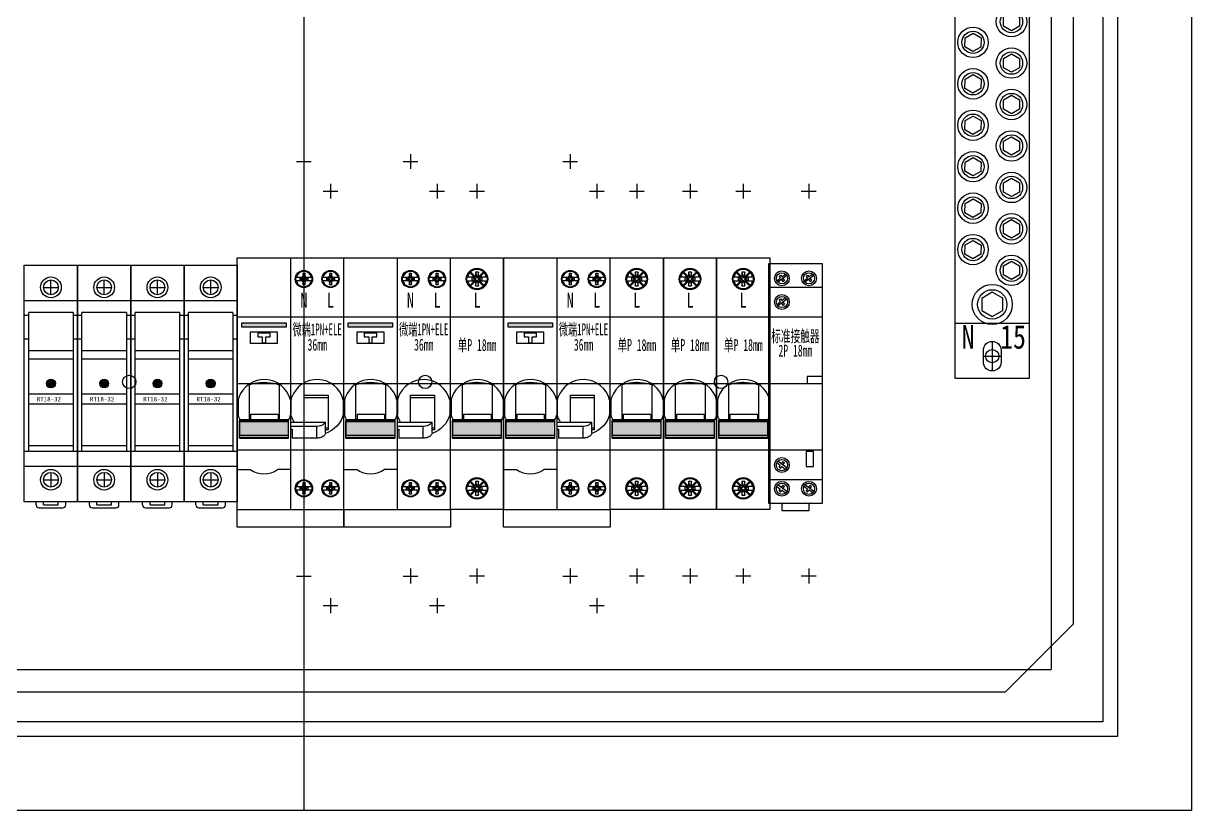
# Model space of a CAD drawing. Extents: x 1003844 to 1004444, y 80794 to 81594.
# Drawn here: x 1004049.5 to 1004444.3, y 80794.4 to 81060.3 of the extents above; entities that cross this region are included whole.
import ezdxf
from ezdxf.enums import TextEntityAlignment as Align

# ---------------------------------------------------------------- set-up
doc = ezdxf.new("R2010")
doc.units = 0
doc.header["$MEASUREMENT"] = 0
doc.linetypes.add('DASH', pattern=[0.35, 0.25, -0.1])
doc.linetypes.add('LYJS-XX', pattern=[0.35, 0.25, -0.1])
for name, color, linetype in [('LY-JS-BJ', 7, 'Continuous'), ('LY-JS-YQJ', 7, 'Continuous'), ('LY-SJ-YQJ', 7, 'Continuous')]:
    doc.layers.add(name, color=color, linetype=linetype)
doc.layers.add('LY-二次控制图', color=7, linetype='Continuous', lineweight=18)
doc.styles.add('-宋体', font='', dxfattribs={"width": 0.8})
doc.styles.add('LY-SJ-元器件', font='', dxfattribs={"width": 0.6, "height": 4})
doc.styles.get('-宋体').set_extended_font_data('SimSun')
doc.styles.get('LY-SJ-元器件').set_extended_font_data('SimSun')

# ---------------------------------------------------------------- blocks, each defined once
blk = doc.blocks.new('A$C7F2E4CF4')
at = {"layer": 'LY-JS-YQJ', "color": 1, "linetype": 'DASH'}
for p, q in [((0, 5), (0, -5)), ((-3, 0), (3, 0))]:
    blk.add_line(p, q, dxfattribs=at)
at = {"layer": 'LY-JS-YQJ', "color": 0, "linetype": 'ByBlock'}
blk.add_lwpolyline([(0, 5), (0, 5, -0.414214), (3, 2), (3, -2, -0.414214), (0, -5), (0, -5, -0.414214), (-3, -2), (-3, 2, -0.414214)], format="xyb", close=True, dxfattribs=at)
blk = doc.blocks.new('15位零排2021')
at = {"layer": 'LY-JS-YQJ', "color": 2, "linetype": 'ByBlock'}
blk.add_lwpolyline([(25, 157), (25, 0), (0, 0), (0, 157)], close=True, dxfattribs=at)
for points in [[(0, 138.5), (25, 138.5)], [(25, 18.5), (0, 18.5)]]:
    blk.add_lwpolyline(points, dxfattribs=at)
at = {"layer": 'LY-JS-YQJ', "color": 3}
for points in [[(12.49, 127.91), (8.94, 129.97), (8.96, 134.07), (12.51, 136.1), (16.06, 134.04), (16.04, 129.94)], [(18.99, 117.38), (16.29, 118.95), (16.3, 122.07), (19.01, 123.62), (21.71, 122.05), (21.7, 118.93)], [(5.99, 110.38), (3.29, 111.95), (3.3, 115.07), (6.01, 116.62), (8.71, 115.05), (8.7, 111.93)], [(18.99, 103.38), (16.29, 104.95), (16.3, 108.07), (19.01, 109.62), (21.71, 108.05), (21.7, 104.93)], [(5.99, 96.38), (3.29, 97.95), (3.3, 101.07), (6.01, 102.62), (8.71, 101.05), (8.7, 97.93)], [(18.99, 89.38), (16.29, 90.95), (16.3, 94.07), (19.01, 95.62), (21.71, 94.05), (21.7, 90.93)], [(5.99, 82.38), (3.29, 83.95), (3.3, 87.07), (6.01, 88.62), (8.71, 87.05), (8.7, 83.93)], [(18.99, 75.38), (16.29, 76.95), (16.3, 80.07), (19.01, 81.62), (21.71, 80.05), (21.7, 76.93)], [(5.99, 68.38), (3.29, 69.95), (3.3, 73.07), (6.01, 74.62), (8.71, 73.05), (8.7, 69.93)], [(18.99, 61.38), (16.29, 62.95), (16.3, 66.07), (19.01, 67.62), (21.71, 66.05), (21.7, 62.93)], [(5.99, 54.38), (3.29, 55.95), (3.3, 59.07), (6.01, 60.62), (8.71, 59.05), (8.7, 55.93)], [(18.99, 47.38), (16.29, 48.95), (16.3, 52.07), (19.01, 53.62), (21.71, 52.05), (21.7, 48.93)], [(5.99, 40.38), (3.29, 41.95), (3.3, 45.07), (6.01, 46.62), (8.71, 45.05), (8.7, 41.93)], [(18.99, 33.38), (16.29, 34.95), (16.3, 38.07), (19.01, 39.62), (21.71, 38.05), (21.7, 34.93)], [(12.49, 29.09), (8.94, 27.03), (8.96, 22.93), (12.51, 20.9), (16.06, 22.96), (16.04, 27.06)]]:
    blk.add_lwpolyline(points, close=True, dxfattribs=at)
for centre, radius in [((12.5, 132.01), 6.76), ((12.5, 132.01), 4.97), ((19, 120.5), 5.14), ((19, 120.5), 3.78), ((6, 113.5), 5.14), ((6, 113.5), 3.78), ((19, 106.5), 5.14), ((19, 106.5), 3.78), ((6, 99.5), 5.14), ((6, 99.5), 3.78), ((19, 92.5), 5.14), ((19, 92.5), 3.78), ((6, 85.5), 5.14), ((6, 85.5), 3.78), ((19, 78.5), 5.14), ((19, 78.5), 3.78), ((6, 71.5), 5.14), ((6, 71.5), 3.78), ((19, 64.5), 5.14), ((19, 64.5), 3.78), ((6, 57.5), 5.14), ((6, 57.5), 3.78), ((19, 50.5), 5.14), ((19, 50.5), 3.78), ((6, 43.5), 5.14), ((6, 43.5), 3.78), ((19, 36.5), 5.14), ((19, 36.5), 3.78), ((12.5, 24.99), 6.76), ((12.5, 24.99), 4.97)]:
    blk.add_circle(centre, radius, dxfattribs=at)
at = {"layer": 'LY-JS-YQJ', "color": 0}
for p in [(12.5, 149.5), (12.5, 7.5)]:
    blk.add_blockref('A$C7F2E4CF4', p, dxfattribs=at)
at = {"layer": 'LY-JS-YQJ', "color": 1, "style": '-宋体', "width": 0.8}
blk.add_text('N', height=8, dxfattribs=at).set_placement((2.16, 10.05))
at = {"layer": 'LY-JS-YQJ', "color": 4, "style": '-宋体', "width": 0.8}
blk.add_text('15', height=8, dxfattribs=at).set_placement((15.18, 10.05))
blk = doc.blocks.new('RT18保险 正视图')
at = {"layer": 'LY-JS-YQJ'}
blk.add_hatch(color=1, dxfattribs=at).paths.add_polyline_path([(1.5, -40, 1), (-1.5, -40, 1)])
for p, q in [((-9, -80), (-9, 0)), ((-9, 0), (9, 0)), ((9, 0), (9, -80)), ((-2.5, -7.51), (2.5, -7.51)), ((0, -10.01), (0, -5.01)), ((9, -12.01), (-9, -12.01)), ((-7.5, -17), (-9, -17)), ((7.5, -16), (-7.5, -16)), ((-7.5, -63), (-7.5, -16)), ((7.5, -16), (7.5, -63)), ((9, -17), (7.5, -17)), ((-7.5, -25), (-9, -25)), ((9, -25), (7.5, -25)), ((7.5, -29), (-7.5, -29)), ((7.5, -31.75), (-7.5, -31.75)), ((-7.5, -43.5), (7.5, -43.5)), ((-7.5, -46.9), (7.5, -46.9)), ((9, -63), (-9, -63)), ((7.5, -61), (-7.5, -61)), ((9, -67.99), (-9, -67.99)), ((0, -69.99), (0, -74.99)), ((-2.5, -72.49), (2.5, -72.49)), ((9, -80), (-9, -80)), ((-5, -81), (-5, -80)), ((-4, -82), (4, -82)), ((-2.5, -81), (-2.5, -80)), ((-2.5, -81), (2.5, -81)), ((2.5, -81), (2.5, -80)), ((5, -81), (5, -80))]:
    blk.add_line(p, q, dxfattribs=at)
for centre, radius in [((0, -7.51), 3.5), ((0, -7.51), 2.5), ((0, -72.49), 3.5), ((0, -72.49), 2.5)]:
    blk.add_circle(centre, radius, dxfattribs=at)
at = {"layer": 'LY-JS-YQJ', "color": 1}
blk.add_circle((0, -40), 1.5, dxfattribs=at)
at = {"layer": 'LY-JS-YQJ'}
for centre, start, end in [((-4, -81), 180, 270), ((4, -81), 270, 0)]:
    blk.add_arc(centre, 1, start, end, dxfattribs=at)
at = {"layer": 'LY-JS-YQJ', "insert": (-4.8, -44.5), "char_height": 1.5, "width": 12.3, "attachment_point": 1}
blk.add_mtext('RT18-32', dxfattribs=at)
blk = doc.blocks.new('RT18-32X-6A')
at = {"layer": 'LY-JS-YQJ'}
blk.add_blockref('RT18保险 正视图', (9, 80), dxfattribs=at)
blk = doc.blocks.new('微端1P-18mm-2022.1')
h = blk.add_hatch(color=0)
h.dxf.hatch_style = 1
h.paths.add_polyline_path([(17.3, -17.47), (17.3, -12.97), (0.7, -12.97), (0.7, -17.47)])
at = {"color": 1}
for p, q in [((9, 67.5), (9, 62.5)), ((6.5, 65), (11.5, 65)), ((0, 0), (18, 0)), ((9, -62.5), (9, -67.5)), ((6.5, -65), (11.5, -65))]:
    blk.add_line(p, q, dxfattribs=at)
at = {"color": 0}
for p, q in [((0, -42.5), (0, 42.5)), ((0, 42.5), (18, 42.5)), ((18, 42.5), (18, -42.5)), ((0, 22.5), (18, 22.5)), ((18, -22.5), (0, -22.5)), ((18, -42.5), (0, -42.5))]:
    blk.add_line(p, q, dxfattribs=at)
at = {"color": 0, "linetype": 'Continuous', "lineweight": 25}
for p, q in [((7.95, 35.91), (5.59, 35.91)), ((6.7, 37.82), (6.49, 37.61)), ((6.49, 37.61), (6.6, 37.5)), ((6.6, 37.5), (8.15, 35.95)), ((6.81, 37.71), (6.7, 37.82)), ((8.39, 36.13), (6.81, 37.71)), ((7.25, 35.91), (7.25, 34.71)), ((7.25, 35.91), (8, 35.46)), ((8.5, 37.66), (8.85, 36.31)), ((8.5, 37.66), (8.5, 36.46)), ((9.5, 37.66), (8.5, 37.66)), ((8.5, 36.46), (8.85, 35.96)), ((9.15, 36.31), (8.85, 36.31)), ((8.85, 36.31), (8.85, 35.96)), ((9.5, 37.66), (9.15, 36.31)), ((9.5, 36.46), (9.15, 35.96)), ((9.15, 35.96), (9.15, 36.31)), ((9.5, 36.46), (9.5, 37.66)), ((11.19, 37.71), (9.61, 36.13)), ((9.85, 35.95), (11.4, 37.5)), ((10.75, 35.91), (10, 35.46)), ((12.42, 35.91), (10.05, 35.91)), ((10.75, 34.71), (10.75, 35.91)), ((11.3, 37.82), (11.19, 37.71)), ((11.51, 37.61), (11.3, 37.82)), ((11.4, 37.5), (11.51, 37.61)), ((5.58, 34.71), (7.95, 34.71)), ((6.6, 33.12), (6.49, 33.01)), ((6.49, 33.01), (6.7, 32.8)), ((8.15, 34.67), (6.6, 33.12)), ((6.7, 32.8), (6.81, 32.91)), ((6.81, 32.91), (8.39, 34.49)), ((7.25, 34.71), (8, 35.16)), ((8, 35.46), (8, 35.16)), ((8.25, 35.46), (8, 35.46)), ((8, 35.16), (8.25, 35.16)), ((8.5, 34.16), (8.85, 34.65)), ((8.5, 32.96), (8.85, 34.31)), ((8.5, 34.16), (8.5, 32.96)), ((8.5, 32.96), (9.5, 32.96)), ((8.85, 34.65), (8.85, 34.31)), ((8.85, 34.31), (9.15, 34.31)), ((9, 31.81), (9, 32.06)), ((9.15, 34.31), (9.15, 34.66)), ((9.5, 34.16), (9.15, 34.66)), ((9.15, 34.31), (9.5, 32.96)), ((9.5, 32.96), (9.5, 34.16)), ((9.61, 34.49), (11.19, 32.91)), ((10, 35.46), (9.75, 35.46)), ((9.75, 35.16), (10, 35.16)), ((11.4, 33.12), (9.85, 34.67)), ((10, 35.16), (10, 35.46)), ((10.75, 34.71), (10, 35.16)), ((10.05, 34.71), (12.41, 34.71)), ((11.19, 32.91), (11.3, 32.8)), ((11.3, 32.8), (11.51, 33.01)), ((11.51, 33.01), (11.4, 33.12)), ((4.1, -12.22), (4.1, -0.35)), ((14.1, -0.35), (14.1, -12.22)), ((0.25, -5.47), (0.25, -10.49)), ((17.95, -5.47), (17.95, -10.49)), ((4.45, -10.38), (13.75, -10.38)), ((4.45, -10.38), (4.45, -12.22)), ((13.75, -10.38), (13.75, -12.22)), ((0.7, -12.22), (0.7, -12.44)), ((17.3, -12.22), (0.7, -12.22)), ((17.3, -12.44), (0.7, -12.44)), ((0.7, -18.44), (0.7, -12.44)), ((17.3, -12.97), (0.7, -12.97)), ((0.7, -12.97), (0.7, -17.47)), ((17.3, -12.44), (17.3, -12.22)), ((17.3, -18.44), (17.3, -12.44)), ((17.3, -17.47), (17.3, -12.97)), ((0.7, -17.47), (17.3, -17.47)), ((0.7, -18.13), (17.3, -18.13)), ((0.7, -18.44), (17.3, -18.44)), ((7.95, -34.8), (5.59, -34.8)), ((6.7, -32.89), (6.49, -33.1)), ((6.49, -33.1), (6.6, -33.21)), ((6.6, -33.21), (8.15, -34.76)), ((6.81, -33), (6.7, -32.89)), ((8.39, -34.58), (6.81, -33)), ((7.25, -34.8), (7.25, -36)), ((7.25, -34.8), (8, -35.25)), ((8, -35.25), (8, -35.55)), ((8.25, -35.25), (8, -35.25)), ((8.5, -33.05), (8.85, -34.4)), ((8.5, -33.05), (8.5, -34.25)), ((9.5, -33.05), (8.5, -33.05)), ((8.5, -34.25), (8.85, -34.75)), ((9.15, -34.4), (8.85, -34.4)), ((8.85, -34.4), (8.85, -34.75)), ((9.5, -33.05), (9.15, -34.4)), ((9.5, -34.25), (9.15, -34.75)), ((9.15, -34.75), (9.15, -34.4)), ((9.5, -34.25), (9.5, -33.05)), ((11.19, -33), (9.61, -34.58)), ((10, -35.25), (9.75, -35.25)), ((9.85, -34.76), (11.4, -33.21)), ((10.75, -34.8), (10, -35.25)), ((10, -35.55), (10, -35.25)), ((12.42, -34.8), (10.05, -34.8)), ((10.75, -36), (10.75, -34.8)), ((11.3, -32.89), (11.19, -33)), ((11.51, -33.1), (11.3, -32.89)), ((11.4, -33.21), (11.51, -33.1)), ((5.58, -36), (7.95, -36)), ((6.6, -37.59), (6.49, -37.7)), ((6.49, -37.7), (6.7, -37.91)), ((8.15, -36.04), (6.6, -37.59)), ((6.7, -37.91), (6.81, -37.8)), ((6.81, -37.8), (8.39, -36.22)), ((7.25, -36), (8, -35.55)), ((8, -35.55), (8.25, -35.55)), ((8.5, -36.55), (8.85, -36.05)), ((8.5, -37.75), (8.85, -36.4)), ((8.5, -36.55), (8.5, -37.75)), ((8.5, -37.75), (9.5, -37.75)), ((8.85, -36.05), (8.85, -36.4)), ((8.85, -36.4), (9.15, -36.4)), ((9, -38.9), (9, -38.65)), ((9.15, -36.4), (9.15, -36.05)), ((9.5, -36.55), (9.15, -36.05)), ((9.15, -36.4), (9.5, -37.75)), ((9.5, -37.75), (9.5, -36.55)), ((9.61, -36.22), (11.19, -37.8)), ((9.75, -35.55), (10, -35.55)), ((11.4, -37.59), (9.85, -36.04)), ((10.75, -36), (10, -35.55)), ((10.05, -36), (12.41, -36)), ((11.19, -37.8), (11.3, -37.91)), ((11.3, -37.91), (11.51, -37.7)), ((11.51, -37.7), (11.4, -37.59))]:
    blk.add_line(p, q, dxfattribs=at)
for points in [[(8.85, 35.96, -0.008657), (8.83, 35.88, -0.023793), (8.8, 35.81, -0.091571), (8.7, 35.65, -0.078411), (8.54, 35.53, -0.073505), (8.41, 35.48, -0.017685), (8.36, 35.47, -0.010456), (8.3, 35.46, -0.005778), (8.25, 35.46)], [(9.75, 35.46, -0.008656), (9.67, 35.47, -0.023792), (9.59, 35.48, -0.085963), (9.43, 35.54, -0.089526), (9.26, 35.69, -0.067272), (9.2, 35.81, -0.017683), (9.18, 35.86, -0.010455), (9.16, 35.91, -0.005777), (9.15, 35.96)], [(8.25, 35.16, -0.00869), (8.33, 35.15, -0.023887), (8.41, 35.14, -0.086312), (8.57, 35.07, -0.089889), (8.74, 34.92, -0.067544), (8.8, 34.81, -0.017754), (8.82, 34.76, -0.010496), (8.84, 34.71, -0.005799), (8.85, 34.65)], [(9.15, 34.66, -0.008657), (9.17, 34.74, -0.023793), (9.2, 34.81, -0.091571), (9.3, 34.96, -0.078412), (9.46, 35.09, -0.073501), (9.59, 35.14, -0.017684), (9.64, 35.15, -0.010456), (9.7, 35.15, -0.005777), (9.75, 35.16)], [(17.95, -5.47, 0.325898), (9.48, 1.36, 0.327549), (0.48, -4.75, 0.019903), (0.25, -5.47)], [(4.1, -0.35, -0.057791), (7.63, 0.35, -0.021426), (9.1, 0.42)], [(9.1, 0.42, -0.062866), (13.22, -0.09, -0.011925), (13.81, -0.26, -0.00278), (14.1, -0.35)], [(0.95, -12.22, -0.004985), (0.8, -11.97, -0.030991), (0.56, -11.44, -0.01067), (0.46, -11.16, -0.005787), (0.39, -10.94, -0.003458), (0.32, -10.72, -0.001919), (0.25, -10.49)], [(17.95, -10.49, -0.002854), (17.85, -10.83, -0.004585), (17.78, -11.05, -0.019111), (17.6, -11.55, -0.037551), (17.32, -12.12, -0.002555), (17.26, -12.22)], [(8.85, -34.75, -0.008657), (8.83, -34.83, -0.023793), (8.8, -34.9, -0.091571), (8.7, -35.05, -0.078411), (8.54, -35.18, -0.073505), (8.41, -35.23, -0.017685), (8.36, -35.24, -0.010456), (8.3, -35.24, -0.005778), (8.25, -35.25)], [(9.75, -35.25, -0.008656), (9.67, -35.24, -0.023792), (9.59, -35.23, -0.085963), (9.43, -35.16, -0.089526), (9.26, -35.01, -0.067272), (9.2, -34.9, -0.017683), (9.18, -34.85, -0.010455), (9.16, -34.8, -0.005777), (9.15, -34.75)], [(8.25, -35.55, -0.00869), (8.33, -35.56, -0.023887), (8.41, -35.57, -0.086312), (8.57, -35.63, -0.089889), (8.74, -35.79, -0.067544), (8.8, -35.9, -0.017754), (8.82, -35.95, -0.010496), (8.84, -36, -0.005799), (8.85, -36.05)], [(9.15, -36.05, -0.008657), (9.17, -35.97, -0.023793), (9.2, -35.9, -0.091571), (9.3, -35.74, -0.078412), (9.46, -35.62, -0.073501), (9.59, -35.57, -0.017684), (9.64, -35.56, -0.010456), (9.7, -35.55, -0.005777), (9.75, -35.55)]]:
    blk.add_lwpolyline(points, format="xyb", dxfattribs=at)
at = {"color": 0}
for centre, radius in [((9, 35.31), 3.64), ((9, 35.31), 3.39), ((9, -35.4), 3.64), ((9, -35.4), 3.39)]:
    blk.add_circle(centre, radius, dxfattribs=at)
at = {"color": 0, "linetype": 'Continuous', "lineweight": 25}
for centre in [(9, 35.31), (9, -35.4)]:
    blk.add_circle(centre, 3.5, dxfattribs=at)
for centre, radius, start, end in [((9, 35.31), 3.25, 137.6454, 169.3613), ((9, 35.31), 3.25, 47.6454, 132.3546), ((7.95, 36.46), 0.552, 270, 360), ((10.05, 36.46), 0.552, 180, 270), ((9, 35.31), 3.25, 10.6387, 42.3546), ((9, 35.31), 3.25, 190.6387, 222.3546), ((9, 35.31), 3.25, 227.6454, 312.3546), ((7.95, 34.16), 0.552, 0, 90), ((10.05, 34.16), 0.552, 90, 180), ((9, 35.31), 3.25, 317.6454, 349.3613), ((9, -35.4), 3.25, 137.6454, 169.3613), ((9, -35.4), 3.25, 47.6454, 132.3546), ((7.95, -34.25), 0.552, 270, 360), ((10.05, -34.25), 0.552, 180, 270), ((9, -35.4), 3.25, 10.6387, 42.3546), ((9, -35.4), 3.25, 190.6387, 222.3546), ((9, -35.4), 3.25, 227.6454, 312.3546), ((7.95, -36.55), 0.552, 0, 90), ((10.05, -36.55), 0.552, 90, 180), ((9, -35.4), 3.25, 317.6454, 349.3613)]:
    blk.add_arc(centre, radius, start, end, dxfattribs=at)
at = {"color": 0, "style": 'LY-SJ-元器件', "width": 0.7}
blk.add_text('L', height=5, dxfattribs=at).set_placement((9, 28.16), align=Align.MIDDLE)
at = {"color": 1, "style": 'LY-SJ-元器件', "width": 0.6}
blk.add_text('单P 18mm', height=4, dxfattribs=at).set_placement((9, 13.08), align=Align.MIDDLE)
blk = doc.blocks.new('A$C431C029B')
at = {"layer": 'LY-JS-BJ', "color": 1}
blk.add_lwpolyline([(-237, 360), (237, 360), (260, 337), (260, -337), (237, -360), (-237, -360), (-260, -337), (-260, 337)], close=True, dxfattribs=at)
blk = doc.blocks.new('标准接触器-2P-18mm-2022.1')
at = {"color": 1}
for p, q in [((13.5, 67.5), (13.5, 62.5)), ((11, 65), (16, 65)), ((0, 0), (18, 0)), ((13.5, -62.5), (13.5, -67.5)), ((11, -65), (16, -65))]:
    blk.add_line(p, q, dxfattribs=at)
at = {"color": 0}
for p, q in [((0, 40.5), (18, 40.5)), ((0, -40.5), (0, 40.5)), ((18, 40.5), (18, -40.5)), ((0, 32.5), (18, 32.5)), ((0, 22.5), (18, 22.5)), ((18, 2.42), (12.99, 2.42)), ((12.99, 2.42), (12.99, 0)), ((18, -22.5), (0, -22.5)), ((12.66, -22.98), (12.66, -27.99)), ((15.08, -22.98), (12.66, -22.98)), ((15.08, -27.99), (15.08, -22.98)), ((12.66, -27.99), (15.08, -27.99)), ((18, -32.5), (0, -32.5)), ((18, -40.5), (0, -40.5)), ((4.5, -43), (4.5, -40.5)), ((13.5, -43), (4.5, -43)), ((13.5, -40.5), (13.5, -43))]:
    blk.add_line(p, q, dxfattribs=at)
at = {"layer": 'LY-SJ-YQJ', "color": 0}
for p, q in [((2.71, 34.73), (3.91, 35.63)), ((6.09, 36.46), (3.07, 34.2)), ((3.49, 36.18), (3.91, 35.63)), ((3.99, 36.59), (4.42, 36.01)), ((4.42, 36.01), (5.69, 36.96)), ((11.86, 34.73), (13.06, 35.63)), ((15.25, 36.46), (12.23, 34.2)), ((12.65, 36.18), (13.06, 35.63)), ((13.14, 36.59), (13.58, 36.01)), ((14.84, 36.96), (13.58, 36.01)), ((4.29, 35.12), (4.79, 34.45)), ((4.8, 35.5), (5.31, 34.81)), ((13.45, 35.12), (13.95, 34.45)), ((13.96, 35.5), (14.47, 34.81)), ((6.09, 28.46), (3.07, 26.2)), ((3.49, 28.18), (3.91, 27.63)), ((3.99, 28.59), (4.42, 28.01)), ((5.69, 28.96), (4.42, 28.01)), ((2.71, 26.73), (3.91, 27.63)), ((4.29, 27.12), (4.79, 26.45)), ((4.8, 27.5), (5.31, 26.81)), ((3.91, -27.63), (2.71, -26.73)), ((6.09, -28.46), (3.07, -26.2)), ((3.49, -28.18), (3.91, -27.63)), ((4.29, -27.12), (4.79, -26.45)), ((4.8, -27.5), (5.31, -26.81)), ((3.99, -28.59), (4.42, -28.01)), ((4.42, -28.01), (5.69, -28.96)), ((2.71, -34.73), (3.91, -35.63)), ((6.09, -36.46), (3.07, -34.2)), ((4.29, -35.12), (4.79, -34.45)), ((4.8, -35.5), (5.31, -34.81)), ((13.06, -35.63), (11.86, -34.73)), ((15.25, -36.46), (12.23, -34.2)), ((13.45, -35.12), (13.95, -34.45)), ((13.96, -35.5), (14.47, -34.81)), ((3.49, -36.18), (3.91, -35.63)), ((3.99, -36.59), (4.42, -36.01)), ((4.42, -36.01), (5.69, -36.96)), ((12.65, -36.18), (13.06, -35.63)), ((13.14, -36.59), (13.58, -36.01)), ((14.84, -36.96), (13.58, -36.01))]:
    blk.add_line(p, q, dxfattribs=at)
for centre, radius in [((4.43, 35.53), 2.5), ((4.43, 35.53), 1.9), ((13.59, 35.53), 2.5), ((13.59, 35.53), 1.9), ((4.43, 27.53), 2.5), ((4.43, 27.53), 1.9), ((4.43, -27.53), 2.5), ((4.43, -27.53), 1.9), ((4.43, -35.53), 2.5), ((4.43, -35.53), 1.9), ((13.59, -35.53), 2.5), ((13.59, -35.53), 1.9)]:
    blk.add_circle(centre, radius, dxfattribs=at)
for centre, start, end in [((4.43, 35.53), 112.8591, 145.3768), ((13.59, 35.53), 112.8591, 145.3768), ((4.43, 35.53), 288.3216, 320.8392), ((13.59, 35.53), 288.3216, 320.8392), ((4.43, 27.53), 112.8591, 145.3768), ((4.43, 27.53), 288.3216, 320.8392), ((4.43, -27.53), 39.1608, 71.6784), ((4.43, -27.53), 214.6232, 247.1409), ((4.43, -35.53), 39.1608, 71.6784), ((13.59, -35.53), 39.1608, 71.6784), ((4.43, -35.53), 214.6232, 247.1409), ((13.59, -35.53), 214.6232, 247.1409)]:
    blk.add_arc(centre, 1.14, start, end, dxfattribs=at)
at = {"color": 1, "style": 'LY-SJ-元器件', "width": 0.6}
for s, p in [('标准接触器', (9, 16.09)), ('2P 18mm', (9, 11.09))]:
    blk.add_text(s, height=4, dxfattribs=at).set_placement(p, align=Align.MIDDLE)
blk = doc.blocks.new('微端1PN+ELE-36mm右-2022.1')
h = blk.add_hatch(color=3)
h.dxf.hatch_style = 1
h.paths.add_polyline_path([(16.5, 18.99), (16.5, 20.49), (1.5, 20.49), (1.5, 18.99)])
h = blk.add_hatch(color=0)
h.dxf.hatch_style = 1
h.paths.add_polyline_path([(17.3, -17.48), (17.3, -12.97), (0.7, -12.97), (0.7, -17.48)])
at = {"color": 1}
for p, q in [((22.5, 77.5), (22.5, 72.5)), ((20, 75), (25, 75)), ((31.5, 67.5), (31.5, 62.5)), ((29, 65), (34, 65)), ((0, -0.01), (36, -0.01)), ((22.5, -62.51), (22.5, -67.51)), ((20, -65.01), (25, -65.01)), ((29, -75.01), (34, -75.01)), ((31.5, -72.51), (31.5, -77.51))]:
    blk.add_line(p, q, dxfattribs=at)
at = {"color": 0}
for p, q in [((0, 42.49), (36, 42.49)), ((0, -42.49), (0, 42.49)), ((36, -42.49), (36, 42.49)), ((30.65, -15.61), (29.85, -15.61)), ((36, -22.51), (0, -22.51))]:
    blk.add_line(p, q, dxfattribs=at)
at = {"color": 0, "linetype": 'Continuous', "lineweight": 25}
for p, q in [((21.66, 35.78), (19.77, 35.78)), ((20.66, 37.31), (20.49, 37.14)), ((20.49, 37.14), (20.58, 37.06)), ((20.75, 37.23), (20.66, 37.31)), ((21.1, 35.78), (21.1, 34.82)), ((21.1, 35.78), (21.7, 35.42)), ((22.1, 37.18), (22.38, 36.1)), ((22.1, 37.18), (22.1, 36.23)), ((22.9, 37.18), (22.1, 37.18)), ((22.1, 36.23), (22.38, 35.82)), ((22.62, 36.1), (22.38, 36.1)), ((22.38, 36.1), (22.38, 35.82)), ((22.9, 37.18), (22.62, 36.1)), ((22.9, 36.23), (22.62, 35.82)), ((22.62, 35.82), (22.62, 36.1)), ((22.9, 36.23), (22.9, 37.18)), ((23.9, 35.78), (23.3, 35.42)), ((25.23, 35.78), (23.34, 35.78)), ((23.9, 34.82), (23.9, 35.78)), ((24.34, 37.31), (24.25, 37.23)), ((24.51, 37.14), (24.34, 37.31)), ((24.42, 37.06), (24.51, 37.14)), ((30.66, 35.78), (28.77, 35.78)), ((29.66, 37.31), (29.49, 37.14)), ((29.49, 37.14), (29.58, 37.06)), ((29.75, 37.23), (29.66, 37.31)), ((30.1, 35.78), (30.1, 34.82)), ((30.1, 35.78), (30.7, 35.42)), ((31.1, 37.18), (31.38, 36.1)), ((31.1, 37.18), (31.1, 36.23)), ((31.9, 37.18), (31.1, 37.18)), ((31.1, 36.23), (31.38, 35.82)), ((31.62, 36.1), (31.38, 36.1)), ((31.38, 36.1), (31.38, 35.82)), ((31.9, 37.18), (31.62, 36.1)), ((31.9, 36.23), (31.62, 35.82)), ((31.62, 35.82), (31.62, 36.1)), ((31.9, 36.23), (31.9, 37.18)), ((32.9, 35.78), (32.3, 35.42)), ((34.23, 35.78), (32.34, 35.78)), ((32.9, 34.82), (32.9, 35.78)), ((33.34, 37.31), (33.25, 37.23)), ((33.51, 37.14), (33.34, 37.31)), ((33.42, 37.06), (33.51, 37.14)), ((19.77, 34.82), (21.66, 34.82)), ((20.58, 33.55), (20.49, 33.47)), ((20.49, 33.47), (20.66, 33.3)), ((20.66, 33.3), (20.75, 33.38)), ((21.1, 34.82), (21.7, 35.18)), ((21.7, 35.42), (21.7, 35.18)), ((21.9, 35.42), (21.7, 35.42)), ((21.7, 35.18), (21.9, 35.18)), ((22.1, 34.38), (22.38, 34.78)), ((22.1, 33.42), (22.38, 34.5)), ((22.1, 34.38), (22.1, 33.42)), ((22.1, 33.42), (22.9, 33.42)), ((22.38, 34.78), (22.38, 34.5)), ((22.38, 34.5), (22.62, 34.5)), ((22.5, 32.5), (22.5, 32.7)), ((22.62, 34.5), (22.62, 34.78)), ((22.9, 34.38), (22.62, 34.78)), ((22.62, 34.5), (22.9, 33.42)), ((22.9, 33.42), (22.9, 34.38)), ((23.3, 35.42), (23.1, 35.42)), ((23.1, 35.18), (23.3, 35.18)), ((23.3, 35.18), (23.3, 35.42)), ((23.9, 34.82), (23.3, 35.18)), ((23.34, 34.82), (25.23, 34.82)), ((24.25, 33.38), (24.34, 33.3)), ((24.34, 33.3), (24.51, 33.47)), ((24.51, 33.47), (24.42, 33.55)), ((28.77, 34.82), (30.66, 34.82)), ((29.58, 33.55), (29.49, 33.47)), ((29.49, 33.47), (29.66, 33.3)), ((29.66, 33.3), (29.75, 33.38)), ((30.1, 34.82), (30.7, 35.18)), ((30.7, 35.42), (30.7, 35.18)), ((30.9, 35.42), (30.7, 35.42)), ((30.7, 35.18), (30.9, 35.18)), ((31.1, 34.38), (31.38, 34.78)), ((31.1, 33.42), (31.38, 34.5)), ((31.1, 34.38), (31.1, 33.42)), ((31.1, 33.42), (31.9, 33.42)), ((31.38, 34.78), (31.38, 34.5)), ((31.38, 34.5), (31.62, 34.5)), ((31.5, 32.5), (31.5, 32.7)), ((31.62, 34.5), (31.62, 34.78)), ((31.9, 34.38), (31.62, 34.78)), ((31.62, 34.5), (31.9, 33.42)), ((31.9, 33.42), (31.9, 34.38)), ((32.3, 35.42), (32.1, 35.42)), ((32.1, 35.18), (32.3, 35.18)), ((32.3, 35.18), (32.3, 35.42)), ((32.9, 34.82), (32.3, 35.18)), ((32.34, 34.82), (34.23, 34.82)), ((33.25, 33.38), (33.34, 33.3)), ((33.34, 33.3), (33.51, 33.47)), ((33.51, 33.47), (33.42, 33.55)), ((4.1, -12.23), (4.1, -0.36)), ((14.1, -0.36), (14.1, -12.23)), ((22.55, -13.08), (22.55, -3.94)), ((22.55, -3.94), (30.65, -3.94)), ((30.65, -3.94), (30.65, -15.61)), ((0.25, -5.47), (0.25, -10.5)), ((17.95, -5.47), (17.95, -10.5)), ((18.11, -5.47), (18.11, -10.5)), ((22.55, -4.67), (30.65, -4.67)), ((35.81, -5.47), (35.81, -10.5)), ((4.45, -10.39), (13.75, -10.39)), ((4.45, -10.39), (4.45, -12.23)), ((13.75, -10.39), (13.75, -12.23)), ((0.7, -12.23), (0.7, -12.45)), ((17.3, -12.23), (0.7, -12.23)), ((17.3, -12.45), (0.7, -12.45)), ((0.7, -18.44), (0.7, -12.45)), ((17.3, -12.97), (0.7, -12.97)), ((0.7, -12.97), (0.7, -17.48)), ((17.3, -12.45), (17.3, -12.23)), ((17.3, -18.44), (17.3, -12.45)), ((17.3, -17.48), (17.3, -12.97)), ((18, -13.1), (29.68, -13.1)), ((18, -14.38), (26.85, -14.38)), ((18, -15.46), (18.55, -15.46)), ((18.55, -15.61), (18, -15.61)), ((18.55, -15.46), (18.55, -18.44)), ((22.55, -13.08), (29.85, -13.08)), ((26.85, -18.44), (26.85, -14.38)), ((29.85, -16.52), (29.85, -13.08)), ((29.85, -14.99), (30.65, -14.99)), ((0.7, -17.48), (17.3, -17.48)), ((0.7, -18.13), (17.3, -18.13)), ((0.7, -18.44), (17.3, -18.44)), ((26.85, -18.44), (18.55, -18.44)), ((21.66, -34.92), (19.77, -34.92)), ((20.66, -33.4), (20.49, -33.57)), ((20.49, -33.57), (20.58, -33.65)), ((20.75, -33.48), (20.66, -33.4)), ((21.1, -34.92), (21.1, -35.88)), ((21.1, -34.92), (21.7, -35.28)), ((21.1, -35.88), (21.7, -35.52)), ((21.7, -35.28), (21.7, -35.52)), ((21.9, -35.28), (21.7, -35.28)), ((21.7, -35.52), (21.9, -35.52)), ((22.1, -33.52), (22.38, -34.61)), ((22.1, -33.52), (22.1, -34.48)), ((22.9, -33.52), (22.1, -33.52)), ((22.1, -34.48), (22.38, -34.88)), ((22.62, -34.61), (22.38, -34.61)), ((22.38, -34.61), (22.38, -34.88)), ((22.9, -33.52), (22.62, -34.61)), ((22.9, -34.48), (22.62, -34.88)), ((22.62, -34.88), (22.62, -34.61)), ((22.9, -34.48), (22.9, -33.52)), ((23.3, -35.28), (23.1, -35.28)), ((23.1, -35.52), (23.3, -35.52)), ((23.9, -34.92), (23.3, -35.28)), ((23.3, -35.52), (23.3, -35.28)), ((23.9, -35.88), (23.3, -35.52)), ((25.23, -34.92), (23.34, -34.92)), ((23.9, -35.88), (23.9, -34.92)), ((24.34, -33.4), (24.25, -33.48)), ((24.51, -33.57), (24.34, -33.4)), ((24.42, -33.65), (24.51, -33.57)), ((30.66, -34.92), (28.77, -34.92)), ((29.66, -33.4), (29.49, -33.57)), ((29.49, -33.57), (29.58, -33.65)), ((29.75, -33.48), (29.66, -33.4)), ((30.1, -34.92), (30.1, -35.88)), ((30.1, -34.92), (30.7, -35.28)), ((30.1, -35.88), (30.7, -35.52)), ((30.7, -35.28), (30.7, -35.52)), ((30.9, -35.28), (30.7, -35.28)), ((30.7, -35.52), (30.9, -35.52)), ((31.1, -33.52), (31.38, -34.61)), ((31.1, -33.52), (31.1, -34.48)), ((31.9, -33.52), (31.1, -33.52)), ((31.1, -34.48), (31.38, -34.88)), ((31.62, -34.61), (31.38, -34.61)), ((31.38, -34.61), (31.38, -34.88)), ((31.9, -33.52), (31.62, -34.61)), ((31.9, -34.48), (31.62, -34.88)), ((31.62, -34.88), (31.62, -34.61)), ((31.9, -34.48), (31.9, -33.52)), ((32.3, -35.28), (32.1, -35.28)), ((32.1, -35.52), (32.3, -35.52)), ((32.9, -34.92), (32.3, -35.28)), ((32.3, -35.52), (32.3, -35.28)), ((32.9, -35.88), (32.3, -35.52)), ((34.23, -34.92), (32.34, -34.92)), ((32.9, -35.88), (32.9, -34.92)), ((33.34, -33.4), (33.25, -33.48)), ((33.51, -33.57), (33.34, -33.4)), ((33.42, -33.65), (33.51, -33.57)), ((19.77, -35.88), (21.66, -35.88)), ((20.58, -37.16), (20.49, -37.24)), ((20.49, -37.24), (20.66, -37.41)), ((20.66, -37.41), (20.75, -37.33)), ((22.1, -36.33), (22.38, -35.93)), ((22.1, -37.28), (22.38, -36.21)), ((22.1, -36.33), (22.1, -37.28)), ((22.1, -37.28), (22.9, -37.28)), ((22.38, -35.93), (22.38, -36.21)), ((22.38, -36.21), (22.62, -36.21)), ((22.5, -38.2), (22.5, -38)), ((22.62, -36.21), (22.62, -35.92)), ((22.9, -36.33), (22.62, -35.92)), ((22.62, -36.21), (22.9, -37.28)), ((22.9, -37.28), (22.9, -36.33)), ((23.34, -35.88), (25.23, -35.88)), ((24.25, -37.33), (24.34, -37.41)), ((24.34, -37.41), (24.51, -37.24)), ((24.51, -37.24), (24.42, -37.16)), ((28.77, -35.88), (30.66, -35.88)), ((29.58, -37.16), (29.49, -37.24)), ((29.49, -37.24), (29.66, -37.41)), ((29.66, -37.41), (29.75, -37.33)), ((31.1, -36.33), (31.38, -35.93)), ((31.1, -37.28), (31.38, -36.21)), ((31.1, -36.33), (31.1, -37.28)), ((31.1, -37.28), (31.9, -37.28)), ((31.38, -35.93), (31.38, -36.21)), ((31.38, -36.21), (31.62, -36.21)), ((31.5, -38.2), (31.5, -38)), ((31.62, -36.21), (31.62, -35.92)), ((31.9, -36.33), (31.62, -35.92)), ((31.62, -36.21), (31.9, -37.28)), ((31.9, -37.28), (31.9, -36.33)), ((32.34, -35.88), (34.23, -35.88)), ((33.25, -37.33), (33.34, -37.41)), ((33.34, -37.41), (33.51, -37.24)), ((33.51, -37.24), (33.42, -37.16))]:
    blk.add_line(p, q, dxfattribs=at)
at = {"color": 0}
for points in [[(18, 42.49), (18, -42.51)], [(0, 22.49), (36, 22.49)], [(6.9, 17), (6.9, 15.8), (8.4, 15.8), (8.4, 13.8), (9.6, 13.8), (9.6, 15.8), (11.1, 15.8), (11.1, 16.99), (6.9, 16.99)], [(0, -29.05), (4.39, -29.05)], [(18, -29.05), (13.61, -29.05)]]:
    blk.add_lwpolyline(points, dxfattribs=at)
at = {"color": 0, "linetype": 'Continuous', "lineweight": 25}
for points in [[(22.38, 35.82, -0.008657), (22.36, 35.76, -0.023793), (22.34, 35.7, -0.091571), (22.26, 35.58, -0.078411), (22.13, 35.48, -0.073505), (22.03, 35.44, -0.017685), (21.98, 35.43, -0.010456), (21.94, 35.43, -0.005778), (21.9, 35.42)], [(23.1, 35.42, -0.008656), (23.04, 35.43, -0.023792), (22.97, 35.44, -0.085963), (22.85, 35.49, -0.089526), (22.71, 35.61, -0.067272), (22.66, 35.7, -0.017683), (22.64, 35.74, -0.010455), (22.63, 35.78, -0.005777), (22.62, 35.82)], [(31.38, 35.82, -0.008657), (31.36, 35.76, -0.023793), (31.34, 35.7, -0.091571), (31.26, 35.58, -0.078411), (31.13, 35.48, -0.073505), (31.03, 35.44, -0.017685), (30.98, 35.43, -0.010456), (30.94, 35.43, -0.005778), (30.9, 35.42)], [(32.1, 35.42, -0.008656), (32.04, 35.43, -0.023792), (31.97, 35.44, -0.085963), (31.85, 35.49, -0.089526), (31.71, 35.61, -0.067272), (31.66, 35.7, -0.017683), (31.64, 35.74, -0.010455), (31.63, 35.78, -0.005777), (31.62, 35.82)], [(21.9, 35.18, -0.00869), (21.96, 35.18, -0.023887), (22.03, 35.17, -0.086312), (22.15, 35.12, -0.089889), (22.29, 34.99, -0.067544), (22.34, 34.9, -0.017754), (22.36, 34.86, -0.010496), (22.37, 34.82, -0.005799), (22.38, 34.78)], [(22.62, 34.78, -0.008657), (22.64, 34.85, -0.023793), (22.66, 34.91, -0.091571), (22.74, 35.03, -0.078412), (22.87, 35.13, -0.073501), (22.97, 35.17, -0.017684), (23.02, 35.17, -0.010456), (23.06, 35.18, -0.005777), (23.1, 35.18)], [(30.9, 35.18, -0.00869), (30.96, 35.18, -0.023887), (31.03, 35.17, -0.086312), (31.15, 35.12, -0.089889), (31.29, 34.99, -0.067544), (31.34, 34.9, -0.017754), (31.36, 34.86, -0.010496), (31.37, 34.82, -0.005799), (31.38, 34.78)], [(31.62, 34.78, -0.008657), (31.64, 34.85, -0.023793), (31.66, 34.91, -0.091571), (31.74, 35.03, -0.078412), (31.87, 35.13, -0.073501), (31.97, 35.17, -0.017684), (32.02, 35.17, -0.010456), (32.06, 35.18, -0.005777), (32.1, 35.18)], [(17.95, -5.47, 0.325898), (9.48, 1.35, 0.327549), (0.48, -4.76, 0.019903), (0.25, -5.47)], [(4.1, -0.36, -0.057791), (7.63, 0.35, -0.021426), (9.1, 0.41)], [(9.1, 0.41, -0.062866), (13.22, -0.1, -0.011925), (13.81, -0.27, -0.00278), (14.1, -0.36)], [(35.81, -5.47, 0.325898), (27.34, 1.35, 0.327549), (18.34, -4.76, 0.019903), (18.11, -5.47)], [(0.95, -12.23, -0.004985), (0.8, -11.97, -0.030991), (0.56, -11.44, -0.01067), (0.46, -11.17, -0.005787), (0.39, -10.95, -0.003458), (0.32, -10.72, -0.001919), (0.25, -10.5)], [(17.95, -10.5, -0.002854), (17.85, -10.84, -0.004585), (17.78, -11.06, -0.019111), (17.6, -11.55, -0.037551), (17.32, -12.13, -0.002555), (17.26, -12.23)], [(19.19, -13.1, -0.001795), (18.72, -12.11, -0.00414), (18.48, -11.58, -0.009598), (18.28, -11.11, -0.013431), (18.18, -10.86, -0.015877), (18.14, -10.73, -0.023788), (18.12, -10.63, -0.050604), (18.11, -10.53, -0.012356), (18.11, -10.5)], [(35.81, -10.5, -0.25096), (29.8, -16.87)], [(26.85, -14.38, 0.009763), (27.08, -14.38, 0.05752), (28.08, -14.21, 0.073734), (28.98, -13.81, 0.073656), (29.49, -13.37, 0.028209), (29.59, -13.24, 0.012152), (29.68, -13.1)], [(29.85, -13.22, 0.010405), (29.85, -13.21, 0.052357), (29.85, -13.2, 0.052352), (29.84, -13.19, 0.046202), (29.83, -13.18, 0.029578), (29.82, -13.17, 0.02368), (29.8, -13.16, 0.017967), (29.78, -13.14, 0.014665), (29.76, -13.13, 0.011695), (29.74, -13.12, 0.016038), (29.7, -13.11, 0.002868), (29.68, -13.1)], [(29.85, -16.52, -0.010744), (29.85, -16.61, -0.101991), (29.7, -17.12, -0.08255), (29.35, -17.59, -0.05423), (28.92, -17.91, -0.059873), (28.2, -18.24, -0.070818), (27, -18.44, -0.004299), (26.85, -18.44)], [(22.38, -34.88, -0.008657), (22.36, -34.95, -0.023793), (22.34, -35, -0.091571), (22.26, -35.13, -0.078411), (22.13, -35.23, -0.073505), (22.03, -35.27, -0.017685), (21.98, -35.27, -0.010456), (21.94, -35.28, -0.005778), (21.9, -35.28)], [(21.9, -35.52, -0.00869), (21.96, -35.53, -0.023887), (22.03, -35.54, -0.086312), (22.15, -35.59, -0.089889), (22.29, -35.71, -0.067544), (22.34, -35.8, -0.017754), (22.36, -35.84, -0.010496), (22.37, -35.89, -0.005799), (22.38, -35.93)], [(23.1, -35.28, -0.008656), (23.04, -35.28, -0.023792), (22.97, -35.27, -0.085963), (22.85, -35.22, -0.089526), (22.71, -35.1, -0.067272), (22.66, -35, -0.017683), (22.64, -34.97, -0.010455), (22.63, -34.92, -0.005777), (22.62, -34.88)], [(22.62, -35.92, -0.008657), (22.64, -35.86, -0.023793), (22.66, -35.8, -0.091571), (22.74, -35.68, -0.078412), (22.87, -35.58, -0.073501), (22.97, -35.54, -0.017684), (23.02, -35.53, -0.010456), (23.06, -35.53, -0.005777), (23.1, -35.52)], [(31.38, -34.88, -0.008657), (31.36, -34.95, -0.023793), (31.34, -35, -0.091571), (31.26, -35.13, -0.078411), (31.13, -35.23, -0.073505), (31.03, -35.27, -0.017685), (30.98, -35.27, -0.010456), (30.94, -35.28, -0.005778), (30.9, -35.28)], [(30.9, -35.52, -0.00869), (30.96, -35.53, -0.023887), (31.03, -35.54, -0.086312), (31.15, -35.59, -0.089889), (31.29, -35.71, -0.067544), (31.34, -35.8, -0.017754), (31.36, -35.84, -0.010496), (31.37, -35.89, -0.005799), (31.38, -35.93)], [(32.1, -35.28, -0.008656), (32.04, -35.28, -0.023792), (31.97, -35.27, -0.085963), (31.85, -35.22, -0.089526), (31.71, -35.1, -0.067272), (31.66, -35, -0.017683), (31.64, -34.97, -0.010455), (31.63, -34.92, -0.005777), (31.62, -34.88)], [(31.62, -35.92, -0.008657), (31.64, -35.86, -0.023793), (31.66, -35.8, -0.091571), (31.74, -35.68, -0.078412), (31.87, -35.58, -0.073501), (31.97, -35.54, -0.017684), (32.02, -35.53, -0.010456), (32.06, -35.53, -0.005777), (32.1, -35.52)]]:
    blk.add_lwpolyline(points, format="xyb", dxfattribs=at)
at = {"color": 3}
blk.add_lwpolyline([(1.5, 20.49), (16.5, 20.49), (16.5, 18.99), (1.5, 18.99)], close=True, dxfattribs=at)
at = {"color": 0}
for points in [[(4.5, 17.49), (13.5, 17.49), (13.5, 13.49), (4.5, 13.49)], [(0, -42.49), (36, -42.49), (36, -48.49), (0, -48.49)]]:
    blk.add_lwpolyline(points, close=True, dxfattribs=at)
for centre, radius in [((22.5, 35.3), 2.91), ((22.5, 35.3), 2.71), ((31.5, 35.3), 2.91), ((31.5, 35.3), 2.71), ((22.5, -35.4), 2.91), ((22.5, -35.4), 2.71), ((31.5, -35.4), 2.91), ((31.5, -35.4), 2.71)]:
    blk.add_circle(centre, radius, dxfattribs=at)
at = {"color": 0, "linetype": 'Continuous', "lineweight": 25}
for centre in [(22.5, 35.3), (31.5, 35.3), (22.5, -35.4), (31.5, -35.4)]:
    blk.add_circle(centre, 2.8, dxfattribs=at)
for centre, radius, start, end in [((22.5, 35.3), 2.6, 137.6454, 169.3613), ((22.5, 35.3), 2.6, 47.6454, 132.3546), ((21.66, 36.23), 0.442, 270, 360), ((23.34, 36.23), 0.442, 180, 270), ((22.5, 35.3), 2.6, 10.6387, 42.3546), ((31.5, 35.3), 2.6, 137.6454, 169.3613), ((31.5, 35.3), 2.6, 47.6454, 132.3546), ((30.66, 36.23), 0.442, 270, 360), ((32.34, 36.23), 0.442, 180, 270), ((31.5, 35.3), 2.6, 10.6387, 42.3546), ((22.5, 35.3), 2.6, 190.6387, 222.3546), ((22.5, 35.3), 2.6, 227.6454, 312.3546), ((21.66, 34.38), 0.442, 0, 90), ((23.34, 34.38), 0.442, 90, 180), ((22.5, 35.3), 2.6, 317.6454, 349.3613), ((31.5, 35.3), 2.6, 190.6387, 222.3546), ((31.5, 35.3), 2.6, 227.6454, 312.3546), ((30.66, 34.38), 0.442, 0, 90), ((32.34, 34.38), 0.442, 90, 180), ((31.5, 35.3), 2.6, 317.6454, 349.3613), ((22.5, -35.4), 2.6, 137.6454, 169.3613), ((22.5, -35.4), 2.6, 47.6454, 132.3546), ((21.66, -34.48), 0.442, 270, 360), ((23.34, -34.48), 0.442, 180, 270), ((22.5, -35.4), 2.6, 10.6387, 42.3546), ((31.5, -35.4), 2.6, 137.6454, 169.3613), ((31.5, -35.4), 2.6, 47.6454, 132.3546), ((30.66, -34.48), 0.442, 270, 360), ((32.34, -34.48), 0.442, 180, 270), ((31.5, -35.4), 2.6, 10.6387, 42.3546), ((22.5, -35.4), 2.6, 190.6387, 222.3546), ((22.5, -35.4), 2.6, 227.6454, 312.3546), ((21.66, -36.33), 0.442, 0, 90), ((23.34, -36.33), 0.442, 90, 180), ((22.5, -35.4), 2.6, 317.6454, 349.3613), ((31.5, -35.4), 2.6, 190.6387, 222.3546), ((31.5, -35.4), 2.6, 227.6454, 312.3546), ((30.66, -36.33), 0.442, 0, 90), ((32.34, -36.33), 0.442, 90, 180), ((31.5, -35.4), 2.6, 317.6454, 349.3613)]:
    blk.add_arc(centre, radius, start, end, dxfattribs=at)
at = {"color": 0}
blk.add_arc((9, -22.25), 8.22, 235.8658, 304.1342, dxfattribs=at)
at = {"color": 0, "style": 'LY-SJ-元器件', "width": 0.7}
for s, p in [('N', (22.5, 28.15)), ('L', (31.5, 28.15))]:
    blk.add_text(s, height=5, dxfattribs=at).set_placement(p, align=Align.MIDDLE)
at = {"color": 1, "style": 'LY-SJ-元器件'}
for s, width, p in [('微端1PN+ELE', 0.55, (27, 18.36)), ('36mm', 0.6, (27, 13.08))]:
    blk.add_text(s, height=4, dxfattribs=dict(at, width=width)).set_placement(p, align=Align.MIDDLE)

msp = doc.modelspace()

# ---------------------------------------------------------------- linework, layer by layer
at = {"color": 6}
for centre in [(1004376.92, 80947.88), (1004085.26, 80939.2), (1004185.26, 80939.2), (1004285.26, 80939.2)]:
    msp.add_circle(centre, 2.25, dxfattribs=at)
at = {"layer": 'LY-JS-BJ', "color": 4, "linetype": 'LYJS-XX', "lineweight": -3}
msp.add_line((1004144.31, 81594.39), (1004144.31, 80794.39), dxfattribs=at)
at = {"layer": 'LY-JS-BJ', "color": 0, "lineweight": -3, "ltscale": 2}
for points in [[(1003844.31, 81594.39), (1004444.31, 81594.39), (1004444.31, 80794.39), (1003844.31, 80794.39)], [(1003869.31, 81569.39), (1004419.31, 81569.39), (1004419.31, 80819.39), (1003869.31, 80819.39)], [(1003874.31, 81564.39), (1004414.31, 81564.39), (1004414.31, 80824.39), (1003874.31, 80824.39)]]:
    msp.add_lwpolyline(points, close=True, dxfattribs=at)
at = {"layer": 'LY-JS-BJ', "color": 4, "linetype": 'LYJS-XX', "lineweight": -3}
msp.add_lwpolyline([(1003891.81, 81546.89), (1004396.81, 81546.89), (1004396.81, 80841.89), (1003891.81, 80841.89)], close=True, dxfattribs=at)

# ---------------------------------------------------------------- block references
msp.add_blockref('15位零排2021', (1004364.42, 80940.38))
at = {"color": 2}
for name, p in [('微端1PN+ELE-36mm右-2022.1', (1004121.78, 80938.64)), ('微端1PN+ELE-36mm右-2022.1', (1004157.78, 80938.64)), ('微端1PN+ELE-36mm右-2022.1', (1004211.78, 80938.64)), ('微端1P-18mm-2022.1', (1004193.78, 80938.64)), ('微端1P-18mm-2022.1', (1004247.78, 80938.64)), ('微端1P-18mm-2022.1', (1004265.78, 80938.64)), ('微端1P-18mm-2022.1', (1004283.78, 80938.64)), ('标准接触器-2P-18mm-2022.1', (1004301.39, 80938.64))]:
    msp.add_blockref(name, p, dxfattribs=at)
at = {"layer": 'LY-JS-BJ', "color": 0, "lineweight": -3}
msp.add_blockref('A$C431C029B', (1004144.31, 81194.39), dxfattribs=at)
at = {"layer": 'LY-二次控制图', "lineweight": -3}
for p in [(1004049.78, 80898.64), (1004067.78, 80898.64), (1004085.78, 80898.64), (1004103.78, 80898.64)]:
    msp.add_blockref('RT18-32X-6A', p, dxfattribs=at)

doc.saveas('drawing.dxf')
